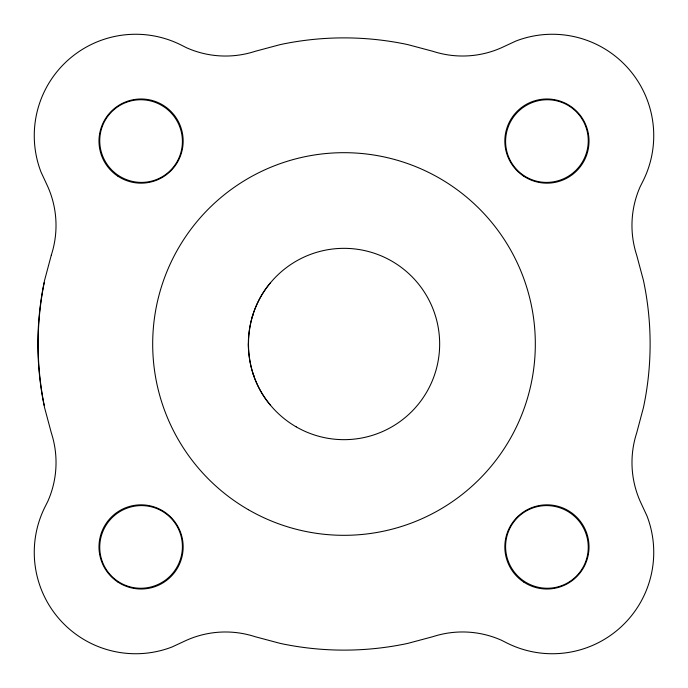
<?xml version="1.0" encoding="UTF-8"?>
<svg xmlns="http://www.w3.org/2000/svg" width="688" height="688" viewBox="0 0 688 688"><rect width="100%" height="100%" fill="white"/><g stroke="black" fill="none" stroke-linecap="round" stroke-linejoin="round"><path stroke-width="1.03" d="M37.9 344.344L38.072 340.5M44.195 282.777C36.111 323.111 36.111 364.889 44.195 405.223M252.1 317.624L253.107 314.201M270.504 282.777C241.161 316.721 241.161 371.279 270.504 405.223M252.917 373.188L254.087 376.517M248.351 343.656L248.445 347.5M51.333 254.999L44.574 280.351A306.117 306.117 0 0 0 44.574 407.649L51.351 432.967A95.666 95.666 0 0 1 47.764 501.44L45.313 506.299A101.403 101.403 0 0 0 172 647.004L186.525 640.261A95.658 95.658 0 0 1 254.999 636.667L280.351 643.426A306.117 306.117 0 0 0 407.649 643.426L432.967 636.649A95.666 95.666 0 0 1 501.44 640.236L506.299 642.687A101.403 101.403 0 0 0 647.004 516L640.261 501.475A95.658 95.658 0 0 1 636.667 433.001L643.426 407.649A306.117 306.117 0 0 0 643.426 280.351L636.649 255.033A95.658 95.658 0 0 1 640.236 186.56L642.687 181.701A101.403 101.403 0 0 0 516 40.996L501.475 47.739A95.658 95.658 0 0 1 433.001 51.333L407.649 44.574A306.117 306.117 0 0 0 280.351 44.574L255.033 51.351A95.666 95.666 0 0 1 186.56 47.764L181.701 45.313A101.403 101.403 0 0 0 40.996 172L47.739 186.525A95.658 95.658 0 0 1 51.333 254.999M523.886 176.3A42.088 42.088 0 0 0 588.954 143.414A42.088 42.088 0 0 0 527.945 103.51A42.088 42.088 0 0 0 523.886 176.3M118.035 176.3A42.088 42.088 0 0 0 183.094 143.414A42.088 42.088 0 0 0 122.086 103.51A42.088 42.088 0 0 0 118.035 176.3M118.035 582.151A42.088 42.088 0 0 0 183.094 549.273A42.088 42.088 0 0 0 122.086 509.361A42.088 42.088 0 0 0 118.035 582.151M523.886 582.151A42.088 42.088 0 0 0 588.954 549.273A42.088 42.088 0 0 0 527.945 509.361A42.088 42.088 0 0 0 523.886 582.151M248.342 509.688A191.324 191.324 0 0 0 535.324 344A191.324 191.324 0 0 0 248.342 178.312A191.324 191.324 0 0 0 248.342 509.688M296.167 426.844A95.658 95.658 0 0 0 439.658 344A95.658 95.658 0 0 0 296.167 261.156A95.658 95.658 0 0 0 296.167 426.844M517.574 517.574A41.607 41.194 45 0 0 517.797 576.054A41.607 41.194 45 0 0 576.277 576.277A41.607 41.194 45 0 0 576.054 517.797A41.607 41.194 45 0 0 517.574 517.574M170.426 517.574A41.607 41.194 -45 0 0 111.946 517.797A41.607 41.194 -45 0 0 111.723 576.277A41.607 41.194 -45 0 0 170.203 576.054A41.607 41.194 -45 0 0 170.426 517.574M170.426 170.426A41.607 41.194 45 0 0 170.203 111.946A41.607 41.194 45 0 0 111.723 111.723A41.607 41.194 45 0 0 111.946 170.203A41.607 41.194 45 0 0 170.426 170.426M517.574 170.426A41.607 41.194 -45 0 0 576.054 170.203A41.607 41.194 -45 0 0 576.277 111.723A41.607 41.194 -45 0 0 517.797 111.946A41.607 41.194 -45 0 0 517.574 170.426"/></g></svg>
